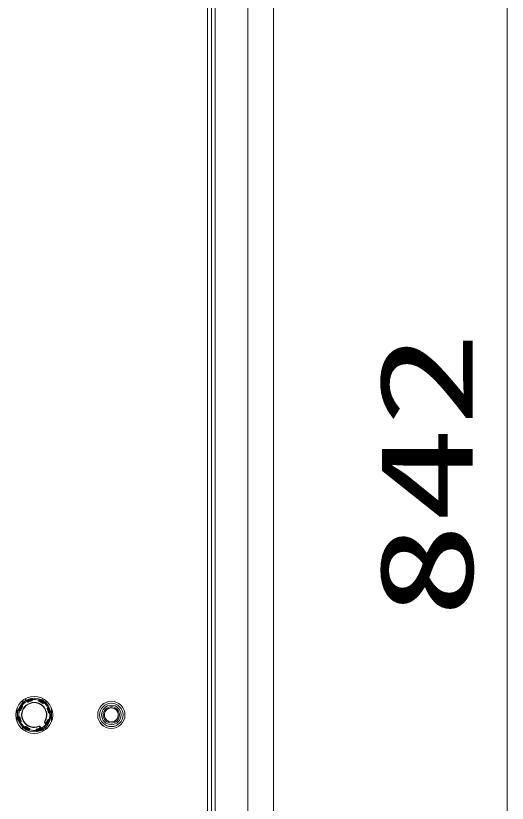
# Model space of a CAD drawing. Units: millimetres on the paper. Extents: x -62 to 66, y -119 to 119.
# Drawn here: x -4.47 to 8.15, y 45.83 to 66.05 of the extents above; entities that cross this region are included whole.
import ezdxf
from ezdxf.enums import TextEntityAlignment as Align

# ---------------------------------------------------------------- set-up
doc = ezdxf.new("R2010")
doc.units = ezdxf.units.MM
doc.layers.add('0-3_GAIKEI', color=4, linetype='Continuous', lineweight=9)
doc.layers.add('0-4_SUNPO', color=7, linetype='Continuous', lineweight=9)
doc.styles.add('ＭＳ ゴシック', font='')
doc.styles.get('ＭＳ ゴシック').set_extended_font_data('MS Gothic')

msp = doc.modelspace()

# ---------------------------------------------------------------- linework, layer by layer
at = {"layer": '0-3_GAIKEI', "color": 7}
for p, q in [((0.553, 96.013), (0.553, 29.763)), ((0.653, 29.613), (0.653, 96.013)), ((2.153, 95.745), (2.153, 29.881))]:
    msp.add_line(p, q, dxfattribs=at)
at = {"layer": '0-3_GAIKEI'}
for p, q in [((1.489, 95.869), (1.489, 29.757)), ((0.453, 79.513), (0.453, 29.763)), ((-4.177, 48.438), (-4.174, 48.457)), ((-4.177, 48.438), (-4.169, 48.428)), ((-4.165, 48.447), (-4.174, 48.457)), ((-4.165, 48.447), (-4.169, 48.428)), ((-4.153, 48.444), (-4.157, 48.425)), ((-4.148, 48.458), (-4.154, 48.465)), ((-4.148, 48.458), (-4.144, 48.449)), ((-4.083, 48.487), (-4.085, 48.497)), ((-4.083, 48.487), (-4.083, 48.478)), ((-4.083, 48.478), (-4.081, 48.468)), ((-4.057, 48.457), (-4.071, 48.47)), ((-4.062, 48.493), (-4.063, 48.479)), ((-4.049, 48.466), (-4.063, 48.479)), ((-4.062, 48.493), (-4.048, 48.479)), ((-4.049, 48.466), (-4.048, 48.479)), ((-3.88, 48.464), (-3.882, 48.451)), ((-3.865, 48.462), (-3.882, 48.451)), ((-3.88, 48.464), (-3.864, 48.475)), ((-3.859, 48.451), (-3.875, 48.441)), ((-3.865, 48.462), (-3.864, 48.475)), ((-3.846, 48.457), (-3.849, 48.448)), ((-3.846, 48.457), (-3.845, 48.467)), ((-3.845, 48.467), (-3.841, 48.476)), ((-3.786, 48.426), (-3.791, 48.418)), ((-3.779, 48.432), (-3.786, 48.426)), ((-3.782, 48.392), (-3.783, 48.412)), ((-3.779, 48.432), (-3.773, 48.441)), ((-3.76, 48.421), (-3.771, 48.413)), ((-3.77, 48.393), (-3.771, 48.413)), ((-3.77, 48.393), (-3.76, 48.402)), ((-3.76, 48.421), (-3.76, 48.402)), ((-4.437, 47.914), (-4.437, 48.272)), ((-4.369, 48.21), (-4.38, 48.226)), ((-4.366, 48.225), (-4.38, 48.226)), ((-4.362, 48.245), (-4.371, 48.245)), ((-4.369, 48.21), (-4.356, 48.208)), ((-4.366, 48.225), (-4.356, 48.208)), ((-4.362, 48.245), (-4.352, 48.241)), ((-4.356, 48.231), (-4.345, 48.215)), ((-4.337, 48.312), (-4.345, 48.317)), ((-4.337, 48.312), (-4.331, 48.304)), ((-4.331, 48.304), (-4.322, 48.299)), ((-4.326, 48.33), (-4.306, 48.33)), ((-4.326, 48.33), (-4.317, 48.319)), ((-4.297, 48.32), (-4.317, 48.319)), ((-4.297, 48.308), (-4.316, 48.307)), ((-4.297, 48.32), (-4.306, 48.33)), ((-3.646, 48.249), (-3.665, 48.253)), ((-3.652, 48.273), (-3.662, 48.265)), ((-3.643, 48.26), (-3.662, 48.265)), ((-3.652, 48.273), (-3.633, 48.269)), ((-3.643, 48.26), (-3.633, 48.269)), ((-3.632, 48.243), (-3.642, 48.24)), ((-3.634, 48.153), (-3.62, 48.167)), ((-3.632, 48.243), (-3.625, 48.249)), ((-3.624, 48.144), (-3.611, 48.159)), ((-3.624, 48.144), (-3.611, 48.144)), ((-3.612, 48.179), (-3.622, 48.177)), ((-3.603, 48.178), (-3.612, 48.179)), ((-3.598, 48.158), (-3.611, 48.159)), ((-3.598, 48.158), (-3.611, 48.144)), ((-3.603, 48.178), (-3.593, 48.18)), ((-3.557, 48.272), (-3.557, 47.914)), ((-2.192, 48.136), (-2.192, 48.05)), ((-4.392, 48.008), (-4.402, 48.006)), ((-4.397, 48.028), (-4.384, 48.042)), ((-4.397, 48.028), (-4.383, 48.027)), ((-4.392, 48.008), (-4.382, 48.007)), ((-4.37, 48.041), (-4.384, 48.042)), ((-4.37, 48.041), (-4.383, 48.027)), ((-4.382, 48.007), (-4.373, 48.009)), ((-4.361, 48.033), (-4.374, 48.019)), ((-4.362, 47.943), (-4.369, 47.937)), ((-4.362, 47.943), (-4.353, 47.946)), ((-4.349, 47.937), (-4.329, 47.933)), ((-3.649, 47.971), (-3.639, 47.955)), ((-3.642, 47.945), (-3.633, 47.941)), ((-3.626, 47.976), (-3.639, 47.977)), ((-3.633, 47.941), (-3.624, 47.94)), ((-3.626, 47.976), (-3.615, 47.96)), ((-2.196, 48.068), (-2.196, 48.118)), ((-4.351, 47.925), (-4.362, 47.917)), ((-4.343, 47.913), (-4.362, 47.917)), ((-4.351, 47.925), (-4.332, 47.921)), ((-4.343, 47.913), (-4.332, 47.921)), ((-4.225, 47.793), (-4.234, 47.784)), ((-4.234, 47.765), (-4.234, 47.784)), ((-4.234, 47.765), (-4.224, 47.773)), ((-4.225, 47.793), (-4.224, 47.773)), ((-4.216, 47.754), (-4.221, 47.745)), ((-4.216, 47.754), (-4.209, 47.76)), ((-4.212, 47.794), (-4.212, 47.774)), ((-4.209, 47.76), (-4.203, 47.768)), ((-4.149, 47.729), (-4.15, 47.719)), ((-4.149, 47.729), (-4.145, 47.738)), ((-4.136, 47.734), (-4.119, 47.745)), ((-4.129, 47.724), (-4.113, 47.735)), ((-4.114, 47.721), (-4.113, 47.735)), ((-3.938, 47.729), (-3.923, 47.716)), ((-3.874, 47.795), (-3.876, 47.801)), ((-3.874, 47.795), (-3.841, 47.759)), ((-3.854, 47.785), (-3.847, 47.792)), ((-3.854, 47.785), (-3.829, 47.758)), ((-3.854, 47.785), (-3.818, 47.749)), ((-3.849, 47.727), (-3.853, 47.736)), ((-3.849, 47.727), (-3.842, 47.72)), ((-3.847, 47.792), (-3.811, 47.756)), ((-3.832, 47.739), (-3.829, 47.758)), ((-3.832, 47.739), (-3.821, 47.727)), ((-3.818, 47.749), (-3.821, 47.727)), ((-3.811, 47.756), (-3.818, 47.749)), ((-3.806, 47.747), (-3.811, 47.756)), ((-3.806, 47.747), (-3.81, 47.726)), ((-3.725, 47.919), (-3.731, 47.923)), ((-3.719, 47.898), (-3.727, 47.893)), ((-3.696, 47.881), (-3.725, 47.919)), ((-3.696, 47.869), (-3.719, 47.898)), ((-3.689, 47.857), (-3.719, 47.898)), ((-3.697, 47.851), (-3.69, 47.845)), ((-3.677, 47.88), (-3.696, 47.88)), ((-3.677, 47.869), (-3.696, 47.869)), ((-3.668, 47.844), (-3.69, 47.845)), ((-3.668, 47.856), (-3.689, 47.857)), ((-3.668, 47.856), (-3.677, 47.869)), ((-3.671, 47.889), (-3.663, 47.883)), ((-3.657, 47.876), (-3.663, 47.883)), ((-3.657, 47.876), (-3.649, 47.87)), ((-4.15, 47.719), (-4.154, 47.71)), ((-4.129, 47.724), (-4.13, 47.711)), ((-4.114, 47.721), (-4.13, 47.711)), ((-3.946, 47.72), (-3.946, 47.707)), ((-3.946, 47.72), (-3.931, 47.707)), ((-3.933, 47.693), (-3.946, 47.707)), ((-3.933, 47.693), (-3.931, 47.707)), ((-3.911, 47.708), (-3.913, 47.718)), ((-3.912, 47.698), (-3.911, 47.708)), ((-3.912, 47.698), (-3.91, 47.689)), ((-3.842, 47.72), (-3.838, 47.711))]:
    msp.add_line(p, q, dxfattribs=at)
for points in [[(-4.345, 48.317), (-4.33, 48.338), (-4.327, 48.342), (-4.326, 48.342), (-4.307, 48.343)], [(-4.19, 48.441), (-4.186, 48.46), (-4.18, 48.463), (-4.158, 48.474)], [(-4.174, 48.457), (-4.173, 48.458), (-4.171, 48.459), (-4.154, 48.465), (-4.158, 48.474)], [(-4.085, 48.497), (-4.059, 48.501), (-4.054, 48.502), (-4.053, 48.502), (-4.039, 48.488)], [(-4.083, 48.487), (-4.064, 48.492), (-4.062, 48.493), (-4.062, 48.493)], [(-3.887, 48.475), (-3.871, 48.486), (-3.867, 48.485), (-3.853, 48.48), (-3.841, 48.476)], [(-3.864, 48.475), (-3.864, 48.475), (-3.861, 48.474), (-3.845, 48.467)], [(-3.779, 48.432), (-3.762, 48.423), (-3.761, 48.422), (-3.76, 48.421)], [(-3.773, 48.441), (-3.752, 48.426), (-3.749, 48.422), (-3.748, 48.422), (-3.747, 48.402)], [(-4.38, 48.203), (-4.39, 48.219), (-4.389, 48.223), (-4.385, 48.238), (-4.38, 48.249)], [(-4.38, 48.226), (-4.38, 48.227), (-4.379, 48.229), (-4.371, 48.245), (-4.38, 48.249)], [(-4.337, 48.312), (-4.327, 48.328), (-4.326, 48.33), (-4.326, 48.33)], [(-3.649, 48.285), (-3.63, 48.281), (-3.628, 48.278), (-3.621, 48.264), (-3.616, 48.253)], [(-3.633, 48.269), (-3.632, 48.269), (-3.631, 48.266), (-3.625, 48.249), (-3.616, 48.253)], [(-3.603, 48.178), (-3.598, 48.16), (-3.598, 48.158), (-3.598, 48.158)], [(-3.593, 48.18), (-3.589, 48.155), (-3.588, 48.15), (-3.589, 48.149), (-3.602, 48.135)], [(-4.402, 48.006), (-4.406, 48.031), (-4.406, 48.036), (-4.406, 48.037), (-4.393, 48.051)], [(-4.392, 48.008), (-4.397, 48.026), (-4.397, 48.028), (-4.397, 48.028)], [(-4.362, 47.917), (-4.362, 47.917), (-4.363, 47.919), (-4.369, 47.937), (-4.379, 47.933)], [(-4.346, 47.901), (-4.364, 47.904), (-4.366, 47.908), (-4.374, 47.921), (-4.379, 47.933)], [(-3.639, 47.977), (-3.629, 47.961), (-3.615, 47.96)], [(-3.615, 47.96), (-3.615, 47.959), (-3.616, 47.957), (-3.624, 47.94), (-3.614, 47.937)], [(-3.615, 47.983), (-3.605, 47.967), (-3.605, 47.963), (-3.61, 47.948), (-3.614, 47.937)], [(-4.221, 47.745), (-4.242, 47.76), (-4.246, 47.763), (-4.247, 47.764), (-4.247, 47.783)], [(-4.216, 47.754), (-4.232, 47.763), (-4.234, 47.764), (-4.234, 47.765)], [(-3.876, 47.801), (-3.866, 47.802), (-3.853, 47.797), (-3.847, 47.792)], [(-3.874, 47.795), (-3.871, 47.795), (-3.866, 47.793), (-3.86, 47.79), (-3.854, 47.785)], [(-3.843, 47.741), (-3.84, 47.76), (-3.841, 47.759)], [(-3.818, 47.749), (-3.815, 47.747), (-3.812, 47.746), (-3.809, 47.746), (-3.806, 47.747)], [(-3.697, 47.851), (-3.727, 47.893), (-3.733, 47.907), (-3.733, 47.918), (-3.731, 47.923)], [(-3.719, 47.898), (-3.723, 47.906), (-3.725, 47.913), (-3.725, 47.918), (-3.725, 47.919)], [(-3.689, 47.857), (-3.691, 47.855), (-3.697, 47.851)], [(-3.663, 47.851), (-3.662, 47.852), (-3.662, 47.853), (-3.662, 47.855), (-3.663, 47.858), (-3.665, 47.861)], [(-4.108, 47.711), (-4.124, 47.7), (-4.127, 47.701), (-4.142, 47.706), (-4.154, 47.71)], [(-4.13, 47.711), (-4.131, 47.711), (-4.134, 47.711), (-4.15, 47.719)], [(-3.91, 47.689), (-3.935, 47.684), (-3.94, 47.684), (-3.941, 47.684), (-3.955, 47.697)], [(-3.912, 47.698), (-3.93, 47.693), (-3.932, 47.693), (-3.933, 47.693)], [(-3.826, 47.725), (-3.824, 47.723), (-3.822, 47.721), (-3.819, 47.721), (-3.817, 47.721)]]:
    msp.add_lwpolyline(points, dxfattribs=at)
for centre, radius in [((-3.997, 48.093), 0.475), ((-3.997, 48.093), 0.43), ((-2.017, 48.093), 0.35), ((-2.017, 48.093), 0.3), ((-2.017, 48.093), 0.25), ((-2.017, 48.093), 0.21), ((-2.017, 48.093), 0.18)]:
    msp.add_circle(centre, radius, dxfattribs=at)
for centre, radius, start, end in [((-4.297, 48.513), 0.085, 248.7024, 2.3727), ((-4.318, 48.336), 0.01, 142.8847, 219.9361), ((-3.997, 48.093), 0.323, 327.4967, 292.5033), ((-3.997, 48.093), 0.316, 327.4967, 292.5033), ((-4.299, 48.337), 0.0097, 141.5511, 223.132), ((-3.997, 48.093), 0.398, 118.9146, 141.0854), ((-4.185, 48.433), 0.0097, 36.9277, 118.3911), ((-4.181, 48.451), 0.01, 40.0639, 117.1153), ((-4.161, 48.434), 0.0097, 216.9757, 295.2263), ((-3.997, 48.199), 0.299, 120.2109, 124.0694), ((-4.157, 48.453), 0.01, 220.0595, 293.8452), ((-3.997, 48.093), 0.414, 102.1957, 112.8043), ((-3.997, 48.093), 0.368, 99.3052, 115.6948), ((-3.997, 48.093), 0.404, 102.1957, 112.8043), ((-4.114, 48.372), 0.0817, 111.0786, 118.1531), ((-3.997, 48.093), 0.395, 102.5972, 112.4028), ((-3.997, 48.093), 0.385, 102.5972, 112.4028), ((-4.058, 48.178), 0.301, 90.9172, 94.761), ((-4.062, 48.39), 0.0805, 96.7791, 103.9657), ((-4.073, 48.48), 0.01, 281.1548, 0), ((-4.052, 48.492), 0.01, 97.8847, 180), ((-4.059, 48.466), 0.0097, 279.8227, 0), ((-4.038, 48.479), 0.0097, 96.5511, 180), ((-3.997, 48.093), 0.398, 73.9146, 96.0854), ((-3.89, 48.466), 0.0097, 351.9277, 73.3911), ((-3.872, 48.45), 0.0097, 172.0033, 250.1865), ((-3.997, 48.093), 0.368, 54.3052, 70.6948), ((-3.874, 48.476), 0.01, 0, 72.1153), ((-3.922, 48.167), 0.3, 75.2171, 79.0623), ((-3.855, 48.461), 0.01, 180, 248.8452), ((-3.883, 48.373), 0.0817, 66.0787, 73.1532), ((-3.997, 48.093), 0.385, 57.5972, 67.4028), ((-3.997, 48.093), 0.404, 57.1957, 67.8042), ((-3.997, 48.093), 0.395, 57.5972, 67.4028), ((-3.997, 48.093), 0.414, 57.1957, 67.8043), ((-3.833, 48.349), 0.0805, 51.7792, 58.9657), ((-3.975, 48.202), 0.294, 45.9005, 49.8371), ((-3.777, 48.42), 0.01, 236.1548, 309.9405), ((-3.777, 48.4), 0.0097, 234.8166, 312.9816), ((-3.697, 48.513), 0.085, 177.6277, 291.2969), ((-3.754, 48.414), 0.01, 52.8847, 129.9361), ((-3.753, 48.395), 0.0097, 51.5511, 133.132), ((-3.997, 48.093), 0.398, 28.9146, 51.0854), ((-2.016, 48.092), 0.352, 126.4032, 145.2148), ((-3.997, 48.093), 0.398, 163.9146, 186.0854), ((-4.381, 48.216), 0.01, 90, 162.1153), ((-3.997, 48.093), 0.414, 147.1957, 157.8043), ((-4.37, 48.2), 0.0097, 81.9277, 163.3911), ((-3.997, 48.093), 0.404, 147.1957, 157.8042), ((-4.072, 48.168), 0.299, 165.2104, 169.0699), ((-4.365, 48.235), 0.01, 270, 338.8452), ((-3.997, 48.093), 0.395, 147.5972, 157.4028), ((-4.278, 48.208), 0.0817, 156.0787, 163.1532), ((-4.354, 48.218), 0.0097, 262.0031, 340.1866), ((-3.997, 48.093), 0.385, 147.5972, 157.4028), ((-3.997, 48.093), 0.368, 144.3052, 160.6948), ((-4.101, 48.11), 0.301, 135.9172, 139.7612), ((-4.253, 48.258), 0.0805, 141.7791, 148.9657), ((-4.325, 48.313), 0.01, 326.1548, 39.9405), ((-4.305, 48.314), 0.0097, 324.8166, 42.9816), ((-3.656, 48.257), 0.0097, 126.9757, 205.2263), ((-3.997, 48.093), 0.368, 9.3052, 25.6948), ((-3.658, 48.281), 0.0097, 306.9278, 28.3911), ((-3.637, 48.253), 0.01, 130.0595, 203.8452), ((-3.718, 48.21), 0.0817, 21.0786, 28.1531), ((-3.889, 48.094), 0.297, 30.1917, 34.0865), ((-3.997, 48.093), 0.385, 12.5972, 22.4028), ((-3.624, 48.154), 0.0097, 189.8225, 270), ((-3.639, 48.277), 0.01, 310.0639, 27.1153), ((-3.997, 48.093), 0.395, 12.5972, 22.4028), ((-3.997, 48.093), 0.404, 12.1957, 22.8043), ((-3.7, 48.157), 0.0805, 6.7791, 13.9657), ((-3.61, 48.169), 0.01, 191.1548, 270), ((-3.997, 48.093), 0.414, 12.1957, 22.8043), ((-3.997, 48.093), 0.398, 343.9146, 6.0854), ((-3.905, 48.154), 0.294, 0.9005, 4.8372), ((-3.611, 48.134), 0.0097, 6.5511, 90), ((-3.598, 48.148), 0.01, 7.8847, 90), ((-2.014, 48.093), 0.353, 172.9496, 180), ((-4.396, 48.038), 0.01, 187.8847, 270), ((-3.997, 48.093), 0.414, 192.1957, 202.8043), ((-4.383, 48.052), 0.0097, 186.5511, 270), ((-3.997, 48.093), 0.404, 192.1957, 202.8043), ((-4.384, 48.017), 0.01, 11.1548, 90), ((-4.083, 48.032), 0.301, 180.9172, 184.761), ((-3.997, 48.093), 0.395, 192.5972, 202.4028), ((-4.295, 48.028), 0.0805, 186.7791, 193.9657), ((-3.997, 48.093), 0.385, 192.5972, 202.4028), ((-4.371, 48.032), 0.0097, 9.8229, 90), ((-4.103, 48.093), 0.299, 210.2109, 214.0694), ((-3.997, 48.093), 0.368, 189.3052, 205.6948), ((-4.277, 47.976), 0.0817, 201.0786, 208.1531), ((-4.358, 47.933), 0.01, 310.0595, 23.8452), ((-4.338, 47.929), 0.0097, 306.9757, 25.2263), ((-3.997, 48.093), 0.368, 324.7794, 340.6947), ((-3.997, 48.093), 0.385, 327.9486, 337.4028), ((-3.997, 48.093), 0.395, 327.9487, 337.4028), ((-3.997, 48.093), 0.404, 327.4132, 337.8043), ((-3.64, 47.968), 0.0097, 81.9666, 160.2346), ((-3.997, 48.093), 0.414, 327.4131, 337.8043), ((-3.716, 47.978), 0.0804, 336.0356, 343.223), ((-3.629, 47.951), 0.01, 90, 158.8451), ((-3.922, 48.018), 0.299, 345.2102, 349.0743), ((-3.624, 47.985), 0.0097, 261.9277, 343.3911), ((-3.614, 47.97), 0.01, 270, 342.1153), ((-2.014, 48.093), 0.353, 180, 187.0041), ((-4.355, 47.909), 0.01, 130.0639, 207.1153), ((-4.337, 47.905), 0.0097, 126.9277, 208.3911), ((-3.997, 48.093), 0.398, 208.9146, 231.0854), ((-4.297, 47.673), 0.085, 357.6264, 111.2983), ((-4.241, 47.791), 0.0097, 231.5511, 313.132), ((-4.241, 47.772), 0.01, 232.8847, 309.9361), ((-4.218, 47.786), 0.0097, 54.8166, 132.9816), ((-4.015, 47.989), 0.301, 225.9172, 229.7612), ((-4.217, 47.766), 0.01, 56.1548, 129.9405), ((-3.997, 48.093), 0.414, 237.1957, 247.8043), ((-3.997, 48.093), 0.404, 237.1957, 247.8043), ((-3.997, 48.093), 0.368, 234.3052, 250.6948), ((-4.162, 47.837), 0.0805, 231.7792, 238.9657), ((-3.997, 48.093), 0.395, 237.5972, 247.4028), ((-3.997, 48.093), 0.385, 237.5972, 247.4028), ((-4.072, 48.019), 0.3, 255.217, 259.0623), ((-4.112, 47.813), 0.0817, 246.0787, 253.1532), ((-4.139, 47.725), 0.01, 0, 68.8452), ((-4.122, 47.736), 0.0097, 352.0029, 70.1867), ((-3.936, 47.72), 0.0097, 99.8232, 180), ((-3.997, 48.093), 0.368, 279.3052, 295.0981), ((-3.997, 48.093), 0.385, 282.5972, 292.0514), ((-3.997, 48.093), 0.395, 282.5972, 292.0513), ((-3.884, 47.818), 0.0867, 290.7971, 297.6648), ((-4.005, 47.974), 0.291, 302.2438, 306.24), ((-3.839, 47.732), 0.01, 45.0527, 113.5458), ((-3.836, 47.75), 0.0101, 46.2673, 115.6922), ((-3.832, 47.745), 0.021, 285.9301, 301.3453), ((-3.814, 47.734), 0.01, 225.0571, 297.0183), ((-3.997, 48.093), 0.385, 298.9208, 321.0792), ((-3.997, 48.093), 0.395, 298.9208, 321.0792), ((-3.697, 47.673), 0.085, 68.7023, 182.3732), ((-3.688, 47.874), 0.0101, 144.3097, 213.7282), ((-3.697, 47.851), 0.01, 321.1407, 34.9394), ((-3.669, 47.875), 0.01, 146.454, 214.9471), ((-3.745, 47.933), 0.0856, 322.2784, 329.2409), ((-3.881, 48.081), 0.294, 313.7766, 317.7362), ((-3.683, 47.869), 0.0202, 318.2564, 334.3069), ((-3.676, 47.85), 0.01, 322.9816, 34.943), ((-3.698, 47.875), 0.0437, 314.1432, 325.1499), ((-3.786, 47.93), 0.14, 330.1619, 337.0042), ((-3.874, 48.013), 0.266, 322.389, 327.5601), ((-2.016, 48.094), 0.352, 215.1788, 233.2486), ((-4.12, 47.71), 0.01, 180, 252.1153), ((-4.105, 47.72), 0.0097, 171.9277, 253.3911), ((-3.997, 48.093), 0.398, 253.9146, 276.0854), ((-3.956, 47.707), 0.0097, 276.5815, 0), ((-3.943, 47.694), 0.01, 277.8847, 0), ((-3.921, 47.706), 0.01, 101.1548, 180), ((-3.936, 48.007), 0.301, 270.9172, 274.761), ((-3.933, 47.796), 0.0805, 276.7792, 283.9657), ((-3.997, 48.093), 0.404, 282.1957, 292.5869), ((-3.997, 48.093), 0.414, 282.1957, 292.5869), ((-3.874, 47.857), 0.14, 282.9959, 289.8382), ((-3.94, 47.957), 0.266, 292.4408, 297.61), ((-3.835, 47.761), 0.0435, 294.991, 306.0406)]:
    msp.add_arc(centre, radius, start, end, dxfattribs=at)
at = {"layer": '0-4_SUNPO'}
msp.add_line((8.153, 93.513), (8.153, 14.313), dxfattribs=at)

# ---------------------------------------------------------------- texts
at = {"layer": '0-4_SUNPO', "style": 'ＭＳ ゴシック', "width": 1.5}
msp.add_text('842', height=2.405, rotation=90, dxfattribs=at).set_placement((7.99, 50.58), align=Align.BOTTOM_LEFT)

doc.saveas('drawing.dxf')
